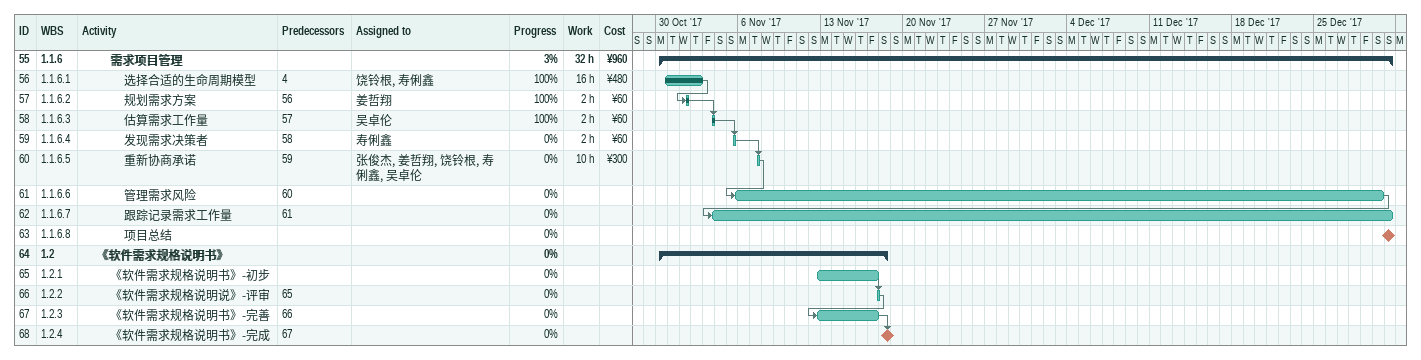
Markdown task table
| ID | WBS | Task | Start | Finish | Predecessors | Resources | % complete | Work (h) | Cost (¥) |
|---|---|---|---|---|---|---|---|---|---|
| 55 | 1.1.6 | **需求项目管理** | 2017-10-30 | 2017-12-31 |  |  | 3 | 32 | 960 |
| 56 | 1.1.6.1 | 选择合适的生命周期模型 | 2017-10-30 | 2017-11-02 | 4 | 饶铃根, 寿俐鑫 | 100 | 16 | 480 |
| 57 | 1.1.6.2 | 规划需求方案 | 2017-11-01 | 2017-11-01 | 56 | 姜哲翔 | 100 | 2 | 60 |
| 58 | 1.1.6.3 | 估算需求工作量 | 2017-11-03 | 2017-11-03 | 57 | 吴卓伦 | 100 | 2 | 60 |
| 59 | 1.1.6.4 | 发现需求决策者 | 2017-11-05 | 2017-11-05 | 58 | 寿俐鑫 | 0 | 2 | 60 |
| 60 | 1.1.6.5 | 重新协商承诺 | 2017-11-07 | 2017-11-07 | 59 | 张俊杰, 姜哲翔, 饶铃根, 寿俐鑫, 吴卓伦 | 0 | 10 | 300 |
| 61 | 1.1.6.6 | 管理需求风险 | 2017-11-05 | 2017-12-30 | 60 |  | 0 |  |  |
| 62 | 1.1.6.7 | 跟踪记录需求工作量 | 2017-11-03 | 2017-12-31 | 61 |  | 0 |  |  |
| 63 | 1.1.6.8 | 项目总结 (milestone) | 2017-12-31 | 2017-12-31 |  |  | 0 |  |  |
| 64 | 1.2 | **《软件需求规格说明书》** | 2017-10-30 | 2017-11-18 |  |  | 0 |  |  |
| 65 | 1.2.1 | 《软件需求规格说明书》-初步 | 2017-11-12 | 2017-11-17 |  |  | 0 |  |  |
| 66 | 1.2.2 | 《软件需求规格说明说》-评审 | 2017-11-17 | 2017-11-17 | 65 |  | 0 |  |  |
| 67 | 1.2.3 | 《软件需求规格说明书》-完善 | 2017-11-12 | 2017-11-17 | 66 |  | 0 |  |  |
| 68 | 1.2.4 | 《软件需求规格说明书》-完成 (milestone) | 2017-11-18 | 2017-11-18 | 67 |  | 0 |  |  |
